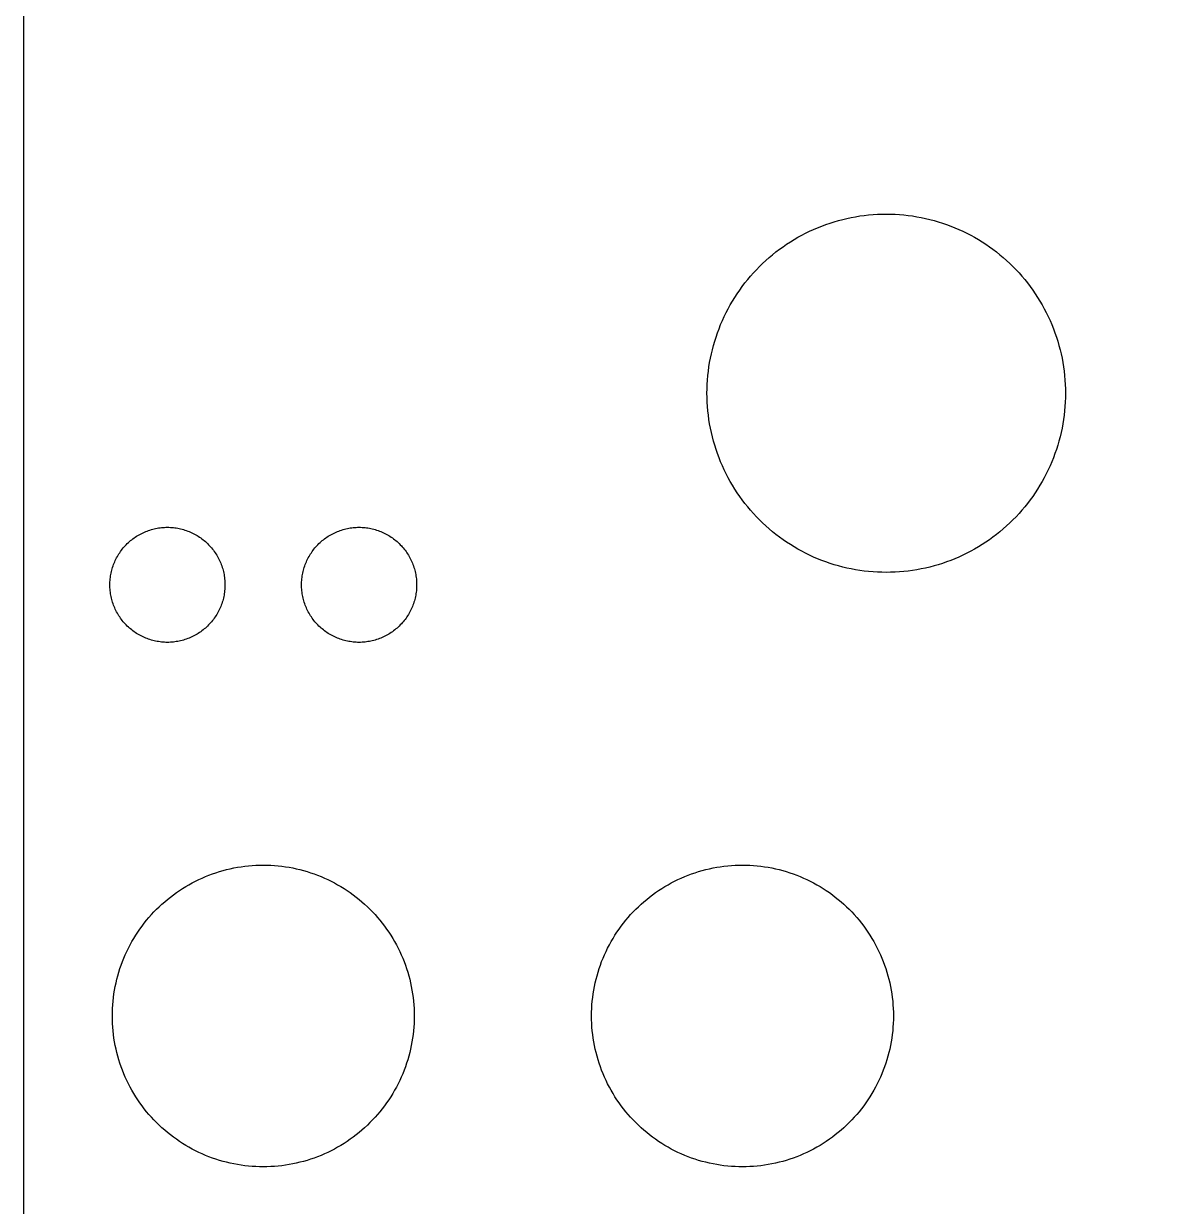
# Model space of a CAD drawing. Extents: x 50 to 110, y 44 to 173.
# Drawn here: x 49.78 to 80.09, y 103.41 to 134.77 of the extents above; entities that cross this region are included whole.
import ezdxf

# ---------------------------------------------------------------- set-up
doc = ezdxf.new("R2010")
doc.units = 0

msp = doc.modelspace()

# ---------------------------------------------------------------- linework, layer by layer
at = {"color": 34, "true_color": 0x008000}
for points in [[(49.784, 44.118022, 0), (110.403894, 44.118022, 0), (110.403894, 172.617892, 0), (49.784, 172.617892, 0), (49.784, 44.118022, 0)], [(67.893946, 124.968, 0), (67.89547, 125.084586, 0), (67.899788, 125.201172, 0), (67.9069, 125.317504, 0), (67.916806, 125.433582, 0), (67.92976, 125.549406, 0), (67.945254, 125.664976, 0), (67.963796, 125.780038, 0), (67.985132, 125.894592, 0), (68.009262, 126.008638, 0), (68.036186, 126.122176, 0), (68.065904, 126.234952, 0), (68.098416, 126.346966, 0), (68.133722, 126.457964, 0), (68.171568, 126.5682, 0), (68.212208, 126.67742, 0), (68.255642, 126.785878, 0), (68.301362, 126.892812, 0), (68.349876, 126.998984, 0), (68.401184, 127.103632, 0), (68.454778, 127.207264, 0), (68.511166, 127.309372, 0), (68.56984, 127.409956, 0), (68.6308, 127.50927, 0), (68.694554, 127.60706, 0), (68.76034, 127.703072, 0), (68.828666, 127.79756, 0), (68.899278, 127.89027, 0), (68.972176, 127.981456, 0), (69.047106, 128.07061, 0), (69.124322, 128.157986, 0), (69.203824, 128.24333, 0), (69.285104, 128.326896, 0), (69.36867, 128.408176, 0), (69.454014, 128.487678, 0), (69.54139, 128.564894, 0), (69.630544, 128.639824, 0), (69.72173, 128.712722, 0), (69.81444, 128.783334, 0), (69.908928, 128.85166, 0), (70.00494, 128.917446, 0), (70.10273, 128.9812, 0), (70.202044, 129.04216, 0), (70.302628, 129.100834, 0), (70.404736, 129.157222, 0), (70.508368, 129.210816, 0), (70.613016, 129.262124, 0), (70.719188, 129.310638, 0), (70.826122, 129.356358, 0), (70.93458, 129.399792, 0), (71.0438, 129.440432, 0), (71.154036, 129.478278, 0), (71.265034, 129.513584, 0), (71.377048, 129.546096, 0), (71.489824, 129.575814, 0), (71.603362, 129.602738, 0), (71.717408, 129.626868, 0), (71.831962, 129.648204, 0), (71.947024, 129.666746, 0), (72.062594, 129.68224, 0), (72.178418, 129.695194, 0), (72.294496, 129.7051, 0), (72.410828, 129.712212, 0), (72.527414, 129.71653, 0), (72.644, 129.718054, 0), (72.760586, 129.71653, 0), (72.877172, 129.712212, 0), (72.993504, 129.7051, 0), (73.109582, 129.695194, 0), (73.225406, 129.68224, 0), (73.340976, 129.666746, 0), (73.456038, 129.648204, 0), (73.570592, 129.626868, 0), (73.684638, 129.602738, 0), (73.798176, 129.575814, 0), (73.910952, 129.546096, 0), (74.022966, 129.513584, 0), (74.133964, 129.478278, 0), (74.2442, 129.440432, 0), (74.35342, 129.399792, 0), (74.461878, 129.356358, 0), (74.568812, 129.310638, 0), (74.674984, 129.262124, 0), (74.779632, 129.210816, 0), (74.883264, 129.157222, 0), (74.985372, 129.100834, 0), (75.085956, 129.04216, 0), (75.18527, 128.9812, 0), (75.28306, 128.917446, 0), (75.379072, 128.85166, 0), (75.47356, 128.783334, 0), (75.56627, 128.712722, 0), (75.657456, 128.639824, 0), (75.74661, 128.564894, 0), (75.833986, 128.487678, 0), (75.91933, 128.408176, 0), (76.002896, 128.326896, 0), (76.084176, 128.24333, 0), (76.163678, 128.157986, 0), (76.240894, 128.07061, 0), (76.315824, 127.981456, 0), (76.388722, 127.89027, 0), (76.459334, 127.79756, 0), (76.52766, 127.703072, 0), (76.593446, 127.60706, 0), (76.6572, 127.50927, 0), (76.71816, 127.409956, 0), (76.776834, 127.309372, 0), (76.833222, 127.207264, 0), (76.886816, 127.103632, 0), (76.938124, 126.998984, 0), (76.986638, 126.892812, 0), (77.032358, 126.785878, 0), (77.075792, 126.67742, 0), (77.116432, 126.5682, 0), (77.154278, 126.457964, 0), (77.189584, 126.346966, 0), (77.222096, 126.234952, 0), (77.251814, 126.122176, 0), (77.278738, 126.008638, 0), (77.302868, 125.894592, 0), (77.324204, 125.780038, 0), (77.342746, 125.664976, 0), (77.35824, 125.549406, 0), (77.371194, 125.433582, 0), (77.3811, 125.317504, 0), (77.388212, 125.201172, 0), (77.39253, 125.084586, 0), (77.394054, 124.968, 0), (77.39253, 124.851414, 0), (77.388212, 124.734828, 0), (77.3811, 124.618496, 0), (77.371194, 124.502418, 0), (77.35824, 124.386594, 0), (77.342746, 124.271024, 0), (77.324204, 124.155962, 0), (77.302868, 124.041408, 0), (77.278738, 123.927362, 0), (77.251814, 123.813824, 0), (77.222096, 123.701048, 0), (77.189584, 123.589034, 0), (77.154278, 123.478036, 0), (77.116432, 123.3678, 0), (77.075792, 123.25858, 0), (77.032358, 123.150122, 0), (76.986638, 123.043188, 0), (76.938124, 122.937016, 0), (76.886816, 122.832368, 0), (76.833222, 122.728736, 0), (76.776834, 122.626628, 0), (76.71816, 122.526044, 0), (76.6572, 122.42673, 0), (76.593446, 122.32894, 0), (76.52766, 122.232928, 0), (76.459334, 122.13844, 0), (76.388722, 122.04573, 0), (76.315824, 121.954544, 0), (76.240894, 121.86539, 0), (76.163678, 121.778014, 0), (76.084176, 121.69267, 0), (76.002896, 121.609104, 0), (75.91933, 121.527824, 0), (75.833986, 121.448322, 0), (75.74661, 121.371106, 0), (75.657456, 121.296176, 0), (75.56627, 121.223278, 0), (75.47356, 121.152666, 0), (75.379072, 121.08434, 0), (75.28306, 121.018554, 0), (75.18527, 120.9548, 0), (75.085956, 120.89384, 0), (74.985372, 120.835166, 0), (74.883264, 120.778778, 0), (74.779632, 120.725184, 0), (74.674984, 120.673876, 0), (74.568812, 120.625362, 0), (74.461878, 120.579642, 0), (74.35342, 120.536208, 0), (74.2442, 120.495568, 0), (74.133964, 120.457722, 0), (74.022966, 120.422416, 0), (73.910952, 120.389904, 0), (73.798176, 120.360186, 0), (73.684638, 120.333262, 0), (73.570592, 120.309132, 0), (73.456038, 120.287796, 0), (73.340976, 120.269254, 0), (73.225406, 120.25376, 0), (73.109582, 120.240806, 0), (72.993504, 120.2309, 0), (72.877172, 120.223788, 0), (72.760586, 120.21947, 0), (72.644, 120.217946, 0), (72.527414, 120.21947, 0), (72.410828, 120.223788, 0), (72.294496, 120.2309, 0), (72.178418, 120.240806, 0), (72.062594, 120.25376, 0), (71.947024, 120.269254, 0), (71.831962, 120.287796, 0), (71.717408, 120.309132, 0), (71.603362, 120.333262, 0), (71.489824, 120.360186, 0), (71.377048, 120.389904, 0), (71.265034, 120.422416, 0), (71.154036, 120.457722, 0), (71.0438, 120.495568, 0), (70.93458, 120.536208, 0), (70.826122, 120.579642, 0), (70.719188, 120.625362, 0), (70.613016, 120.673876, 0), (70.508368, 120.725184, 0), (70.404736, 120.778778, 0), (70.302628, 120.835166, 0), (70.202044, 120.89384, 0), (70.10273, 120.9548, 0), (70.00494, 121.018554, 0), (69.908928, 121.08434, 0), (69.81444, 121.152666, 0), (69.72173, 121.223278, 0), (69.630544, 121.296176, 0), (69.54139, 121.371106, 0), (69.454014, 121.448322, 0), (69.36867, 121.527824, 0), (69.285104, 121.609104, 0), (69.203824, 121.69267, 0), (69.124322, 121.778014, 0), (69.047106, 121.86539, 0), (68.972176, 121.954544, 0), (68.899278, 122.04573, 0), (68.828666, 122.13844, 0), (68.76034, 122.232928, 0), (68.694554, 122.32894, 0), (68.6308, 122.42673, 0), (68.56984, 122.526044, 0), (68.511166, 122.626628, 0), (68.454778, 122.728736, 0), (68.401184, 122.832368, 0), (68.349876, 122.937016, 0), (68.301362, 123.043188, 0), (68.255642, 123.150122, 0), (68.212208, 123.25858, 0), (68.171568, 123.3678, 0), (68.133722, 123.478036, 0), (68.098416, 123.589034, 0), (68.065904, 123.701048, 0), (68.036186, 123.813824, 0), (68.009262, 123.927362, 0), (67.985132, 124.041408, 0), (67.963796, 124.155962, 0), (67.945254, 124.271024, 0), (67.92976, 124.386594, 0), (67.916806, 124.502418, 0), (67.9069, 124.618496, 0), (67.899788, 124.734828, 0), (67.89547, 124.851414, 0), (67.893946, 124.968, 0)], [(52.068984, 119.888, 0), (52.069492, 119.92737, 0), (52.071016, 119.966486, 0), (52.073556, 120.005602, 0), (52.077112, 120.044718, 0), (52.081684, 120.083834, 0), (52.087272, 120.122696, 0), (52.093622, 120.161304, 0), (52.101242, 120.199912, 0), (52.109878, 120.238266, 0), (52.119276, 120.276366, 0), (52.12969, 120.314212, 0), (52.14112, 120.351804, 0), (52.153566, 120.389142, 0), (52.167028, 120.425972, 0), (52.181252, 120.462548, 0), (52.196492, 120.498616, 0), (52.212748, 120.53443, 0), (52.229766, 120.569736, 0), (52.2478, 120.604788, 0), (52.26685, 120.639078, 0), (52.286662, 120.673114, 0), (52.307236, 120.706388, 0), (52.328826, 120.739408, 0), (52.351178, 120.771666, 0), (52.374292, 120.803416, 0), (52.398168, 120.834404, 0), (52.42306, 120.864884, 0), (52.44846, 120.894856, 0), (52.474876, 120.923812, 0), (52.5018, 120.95226, 0), (52.52974, 120.9802, 0), (52.558188, 121.007124, 0), (52.587144, 121.03354, 0), (52.617116, 121.05894, 0), (52.647596, 121.083832, 0), (52.678584, 121.107708, 0), (52.710334, 121.130822, 0), (52.742592, 121.153174, 0), (52.775612, 121.174764, 0), (52.808886, 121.195338, 0), (52.842922, 121.21515, 0), (52.877212, 121.2342, 0), (52.912264, 121.252234, 0), (52.94757, 121.269252, 0), (52.983384, 121.285508, 0), (53.019452, 121.300748, 0), (53.056028, 121.314972, 0), (53.092858, 121.328434, 0), (53.130196, 121.34088, 0), (53.167788, 121.35231, 0), (53.205634, 121.362724, 0), (53.243734, 121.372122, 0), (53.282088, 121.380758, 0), (53.320696, 121.388378, 0), (53.359304, 121.394728, 0), (53.398166, 121.400316, 0), (53.437282, 121.404888, 0), (53.476398, 121.408444, 0), (53.515514, 121.410984, 0), (53.55463, 121.412508, 0), (53.594, 121.413016, 0), (53.63337, 121.412508, 0), (53.672486, 121.410984, 0), (53.711602, 121.408444, 0), (53.750718, 121.404888, 0), (53.789834, 121.400316, 0), (53.828696, 121.394728, 0), (53.867304, 121.388378, 0), (53.905912, 121.380758, 0), (53.944266, 121.372122, 0), (53.982366, 121.362724, 0), (54.020212, 121.35231, 0), (54.057804, 121.34088, 0), (54.095142, 121.328434, 0), (54.131972, 121.314972, 0), (54.168548, 121.300748, 0), (54.204616, 121.285508, 0), (54.24043, 121.269252, 0), (54.275736, 121.252234, 0), (54.310788, 121.2342, 0), (54.345078, 121.21515, 0), (54.379114, 121.195338, 0), (54.412388, 121.174764, 0), (54.445408, 121.153174, 0), (54.477666, 121.130822, 0), (54.509416, 121.107708, 0), (54.540404, 121.083832, 0), (54.570884, 121.05894, 0), (54.600856, 121.03354, 0), (54.629812, 121.007124, 0), (54.65826, 120.9802, 0), (54.6862, 120.95226, 0), (54.713124, 120.923812, 0), (54.73954, 120.894856, 0), (54.76494, 120.864884, 0), (54.789832, 120.834404, 0), (54.813708, 120.803416, 0), (54.836822, 120.771666, 0), (54.859174, 120.739408, 0), (54.880764, 120.706388, 0), (54.901338, 120.673114, 0), (54.92115, 120.639078, 0), (54.9402, 120.604788, 0), (54.958234, 120.569736, 0), (54.975252, 120.53443, 0), (54.991508, 120.498616, 0), (55.006748, 120.462548, 0), (55.020972, 120.425972, 0), (55.034434, 120.389142, 0), (55.04688, 120.351804, 0), (55.05831, 120.314212, 0), (55.068724, 120.276366, 0), (55.078122, 120.238266, 0), (55.086758, 120.199912, 0), (55.094378, 120.161304, 0), (55.100728, 120.122696, 0), (55.106316, 120.083834, 0), (55.110888, 120.044718, 0), (55.114444, 120.005602, 0), (55.116984, 119.966486, 0), (55.118508, 119.92737, 0), (55.119016, 119.888, 0), (55.118508, 119.84863, 0), (55.116984, 119.809514, 0), (55.114444, 119.770398, 0), (55.110888, 119.731282, 0), (55.106316, 119.692166, 0), (55.100728, 119.653304, 0), (55.094378, 119.614696, 0), (55.086758, 119.576088, 0), (55.078122, 119.537734, 0), (55.068724, 119.499634, 0), (55.05831, 119.461788, 0), (55.04688, 119.424196, 0), (55.034434, 119.386858, 0), (55.020972, 119.350028, 0), (55.006748, 119.313452, 0), (54.991508, 119.277384, 0), (54.975252, 119.24157, 0), (54.958234, 119.206264, 0), (54.9402, 119.171212, 0), (54.92115, 119.136922, 0), (54.901338, 119.102886, 0), (54.880764, 119.069612, 0), (54.859174, 119.036592, 0), (54.836822, 119.004334, 0), (54.813708, 118.972584, 0), (54.789832, 118.941596, 0), (54.76494, 118.911116, 0), (54.73954, 118.881144, 0), (54.713124, 118.852188, 0), (54.6862, 118.82374, 0), (54.65826, 118.7958, 0), (54.629812, 118.768876, 0), (54.600856, 118.74246, 0), (54.570884, 118.71706, 0), (54.540404, 118.692168, 0), (54.509416, 118.668292, 0), (54.477666, 118.645178, 0), (54.445408, 118.622826, 0), (54.412388, 118.601236, 0), (54.379114, 118.580662, 0), (54.345078, 118.56085, 0), (54.310788, 118.5418, 0), (54.275736, 118.523766, 0), (54.24043, 118.506748, 0), (54.204616, 118.490492, 0), (54.168548, 118.475252, 0), (54.131972, 118.461028, 0), (54.095142, 118.447566, 0), (54.057804, 118.43512, 0), (54.020212, 118.42369, 0), (53.982366, 118.413276, 0), (53.944266, 118.403878, 0), (53.905912, 118.395242, 0), (53.867304, 118.387622, 0), (53.828696, 118.381272, 0), (53.789834, 118.375684, 0), (53.750718, 118.371112, 0), (53.711602, 118.367556, 0), (53.672486, 118.365016, 0), (53.63337, 118.363492, 0), (53.594, 118.362984, 0), (53.55463, 118.363492, 0), (53.515514, 118.365016, 0), (53.476398, 118.367556, 0), (53.437282, 118.371112, 0), (53.398166, 118.375684, 0), (53.359304, 118.381272, 0), (53.320696, 118.387622, 0), (53.282088, 118.395242, 0), (53.243734, 118.403878, 0), (53.205634, 118.413276, 0), (53.167788, 118.42369, 0), (53.130196, 118.43512, 0), (53.092858, 118.447566, 0), (53.056028, 118.461028, 0), (53.019452, 118.475252, 0), (52.983384, 118.490492, 0), (52.94757, 118.506748, 0), (52.912264, 118.523766, 0), (52.877212, 118.5418, 0), (52.842922, 118.56085, 0), (52.808886, 118.580662, 0), (52.775612, 118.601236, 0), (52.742592, 118.622826, 0), (52.710334, 118.645178, 0), (52.678584, 118.668292, 0), (52.647596, 118.692168, 0), (52.617116, 118.71706, 0), (52.587144, 118.74246, 0), (52.558188, 118.768876, 0), (52.52974, 118.7958, 0), (52.5018, 118.82374, 0), (52.474876, 118.852188, 0), (52.44846, 118.881144, 0), (52.42306, 118.911116, 0), (52.398168, 118.941596, 0), (52.374292, 118.972584, 0), (52.351178, 119.004334, 0), (52.328826, 119.036592, 0), (52.307236, 119.069612, 0), (52.286662, 119.102886, 0), (52.26685, 119.136922, 0), (52.2478, 119.171212, 0), (52.229766, 119.206264, 0), (52.212748, 119.24157, 0), (52.196492, 119.277384, 0), (52.181252, 119.313452, 0), (52.167028, 119.350028, 0), (52.153566, 119.386858, 0), (52.14112, 119.424196, 0), (52.12969, 119.461788, 0), (52.119276, 119.499634, 0), (52.109878, 119.537734, 0), (52.101242, 119.576088, 0), (52.093622, 119.614696, 0), (52.087272, 119.653304, 0), (52.081684, 119.692166, 0), (52.077112, 119.731282, 0), (52.073556, 119.770398, 0), (52.071016, 119.809514, 0), (52.069492, 119.84863, 0), (52.068984, 119.888, 0)], [(57.148984, 119.888, 0), (57.149492, 119.92737, 0), (57.151016, 119.966486, 0), (57.153556, 120.005602, 0), (57.157112, 120.044718, 0), (57.161684, 120.083834, 0), (57.167272, 120.122696, 0), (57.173622, 120.161304, 0), (57.181242, 120.199912, 0), (57.189878, 120.238266, 0), (57.199276, 120.276366, 0), (57.20969, 120.314212, 0), (57.22112, 120.351804, 0), (57.233566, 120.389142, 0), (57.247028, 120.425972, 0), (57.261252, 120.462548, 0), (57.276492, 120.498616, 0), (57.292748, 120.53443, 0), (57.309766, 120.569736, 0), (57.3278, 120.604788, 0), (57.34685, 120.639078, 0), (57.366662, 120.673114, 0), (57.387236, 120.706388, 0), (57.408826, 120.739408, 0), (57.431178, 120.771666, 0), (57.454292, 120.803416, 0), (57.478168, 120.834404, 0), (57.50306, 120.864884, 0), (57.52846, 120.894856, 0), (57.554876, 120.923812, 0), (57.5818, 120.95226, 0), (57.60974, 120.9802, 0), (57.638188, 121.007124, 0), (57.667144, 121.03354, 0), (57.697116, 121.05894, 0), (57.727596, 121.083832, 0), (57.758584, 121.107708, 0), (57.790334, 121.130822, 0), (57.822592, 121.153174, 0), (57.855612, 121.174764, 0), (57.888886, 121.195338, 0), (57.922922, 121.21515, 0), (57.957212, 121.2342, 0), (57.992264, 121.252234, 0), (58.02757, 121.269252, 0), (58.063384, 121.285508, 0), (58.099452, 121.300748, 0), (58.136028, 121.314972, 0), (58.172858, 121.328434, 0), (58.210196, 121.34088, 0), (58.247788, 121.35231, 0), (58.285634, 121.362724, 0), (58.323734, 121.372122, 0), (58.362088, 121.380758, 0), (58.400696, 121.388378, 0), (58.439304, 121.394728, 0), (58.478166, 121.400316, 0), (58.517282, 121.404888, 0), (58.556398, 121.408444, 0), (58.595514, 121.410984, 0), (58.63463, 121.412508, 0), (58.674, 121.413016, 0), (58.71337, 121.412508, 0), (58.752486, 121.410984, 0), (58.791602, 121.408444, 0), (58.830718, 121.404888, 0), (58.869834, 121.400316, 0), (58.908696, 121.394728, 0), (58.947304, 121.388378, 0), (58.985912, 121.380758, 0), (59.024266, 121.372122, 0), (59.062366, 121.362724, 0), (59.100212, 121.35231, 0), (59.137804, 121.34088, 0), (59.175142, 121.328434, 0), (59.211972, 121.314972, 0), (59.248548, 121.300748, 0), (59.284616, 121.285508, 0), (59.32043, 121.269252, 0), (59.355736, 121.252234, 0), (59.390788, 121.2342, 0), (59.425078, 121.21515, 0), (59.459114, 121.195338, 0), (59.492388, 121.174764, 0), (59.525408, 121.153174, 0), (59.557666, 121.130822, 0), (59.589416, 121.107708, 0), (59.620404, 121.083832, 0), (59.650884, 121.05894, 0), (59.680856, 121.03354, 0), (59.709812, 121.007124, 0), (59.73826, 120.9802, 0), (59.7662, 120.95226, 0), (59.793124, 120.923812, 0), (59.81954, 120.894856, 0), (59.84494, 120.864884, 0), (59.869832, 120.834404, 0), (59.893708, 120.803416, 0), (59.916822, 120.771666, 0), (59.939174, 120.739408, 0), (59.960764, 120.706388, 0), (59.981338, 120.673114, 0), (60.00115, 120.639078, 0), (60.0202, 120.604788, 0), (60.038234, 120.569736, 0), (60.055252, 120.53443, 0), (60.071508, 120.498616, 0), (60.086748, 120.462548, 0), (60.100972, 120.425972, 0), (60.114434, 120.389142, 0), (60.12688, 120.351804, 0), (60.13831, 120.314212, 0), (60.148724, 120.276366, 0), (60.158122, 120.238266, 0), (60.166758, 120.199912, 0), (60.174378, 120.161304, 0), (60.180728, 120.122696, 0), (60.186316, 120.083834, 0), (60.190888, 120.044718, 0), (60.194444, 120.005602, 0), (60.196984, 119.966486, 0), (60.198508, 119.92737, 0), (60.199016, 119.888, 0), (60.198508, 119.84863, 0), (60.196984, 119.809514, 0), (60.194444, 119.770398, 0), (60.190888, 119.731282, 0), (60.186316, 119.692166, 0), (60.180728, 119.653304, 0), (60.174378, 119.614696, 0), (60.166758, 119.576088, 0), (60.158122, 119.537734, 0), (60.148724, 119.499634, 0), (60.13831, 119.461788, 0), (60.12688, 119.424196, 0), (60.114434, 119.386858, 0), (60.100972, 119.350028, 0), (60.086748, 119.313452, 0), (60.071508, 119.277384, 0), (60.055252, 119.24157, 0), (60.038234, 119.206264, 0), (60.0202, 119.171212, 0), (60.00115, 119.136922, 0), (59.981338, 119.102886, 0), (59.960764, 119.069612, 0), (59.939174, 119.036592, 0), (59.916822, 119.004334, 0), (59.893708, 118.972584, 0), (59.869832, 118.941596, 0), (59.84494, 118.911116, 0), (59.81954, 118.881144, 0), (59.793124, 118.852188, 0), (59.7662, 118.82374, 0), (59.73826, 118.7958, 0), (59.709812, 118.768876, 0), (59.680856, 118.74246, 0), (59.650884, 118.71706, 0), (59.620404, 118.692168, 0), (59.589416, 118.668292, 0), (59.557666, 118.645178, 0), (59.525408, 118.622826, 0), (59.492388, 118.601236, 0), (59.459114, 118.580662, 0), (59.425078, 118.56085, 0), (59.390788, 118.5418, 0), (59.355736, 118.523766, 0), (59.32043, 118.506748, 0), (59.284616, 118.490492, 0), (59.248548, 118.475252, 0), (59.211972, 118.461028, 0), (59.175142, 118.447566, 0), (59.137804, 118.43512, 0), (59.100212, 118.42369, 0), (59.062366, 118.413276, 0), (59.024266, 118.403878, 0), (58.985912, 118.395242, 0), (58.947304, 118.387622, 0), (58.908696, 118.381272, 0), (58.869834, 118.375684, 0), (58.830718, 118.371112, 0), (58.791602, 118.367556, 0), (58.752486, 118.365016, 0), (58.71337, 118.363492, 0), (58.674, 118.362984, 0), (58.63463, 118.363492, 0), (58.595514, 118.365016, 0), (58.556398, 118.367556, 0), (58.517282, 118.371112, 0), (58.478166, 118.375684, 0), (58.439304, 118.381272, 0), (58.400696, 118.387622, 0), (58.362088, 118.395242, 0), (58.323734, 118.403878, 0), (58.285634, 118.413276, 0), (58.247788, 118.42369, 0), (58.210196, 118.43512, 0), (58.172858, 118.447566, 0), (58.136028, 118.461028, 0), (58.099452, 118.475252, 0), (58.063384, 118.490492, 0), (58.02757, 118.506748, 0), (57.992264, 118.523766, 0), (57.957212, 118.5418, 0), (57.922922, 118.56085, 0), (57.888886, 118.580662, 0), (57.855612, 118.601236, 0), (57.822592, 118.622826, 0), (57.790334, 118.645178, 0), (57.758584, 118.668292, 0), (57.727596, 118.692168, 0), (57.697116, 118.71706, 0), (57.667144, 118.74246, 0), (57.638188, 118.768876, 0), (57.60974, 118.7958, 0), (57.5818, 118.82374, 0), (57.554876, 118.852188, 0), (57.52846, 118.881144, 0), (57.50306, 118.911116, 0), (57.478168, 118.941596, 0), (57.454292, 118.972584, 0), (57.431178, 119.004334, 0), (57.408826, 119.036592, 0), (57.387236, 119.069612, 0), (57.366662, 119.102886, 0), (57.34685, 119.136922, 0), (57.3278, 119.171212, 0), (57.309766, 119.206264, 0), (57.292748, 119.24157, 0), (57.276492, 119.277384, 0), (57.261252, 119.313452, 0), (57.247028, 119.350028, 0), (57.233566, 119.386858, 0), (57.22112, 119.424196, 0), (57.20969, 119.461788, 0), (57.199276, 119.499634, 0), (57.189878, 119.537734, 0), (57.181242, 119.576088, 0), (57.173622, 119.614696, 0), (57.167272, 119.653304, 0), (57.161684, 119.692166, 0), (57.157112, 119.731282, 0), (57.153556, 119.770398, 0), (57.151016, 119.809514, 0), (57.149492, 119.84863, 0), (57.148984, 119.888, 0)], [(52.134008, 108.458, 0), (52.135278, 108.556044, 0), (52.138834, 108.654342, 0), (52.14493, 108.752132, 0), (52.153312, 108.850176, 0), (52.16398, 108.947712, 0), (52.177188, 109.044994, 0), (52.192936, 109.141768, 0), (52.21097, 109.238288, 0), (52.23129, 109.3343, 0), (52.253896, 109.429804, 0), (52.278788, 109.5248, 0), (52.30622, 109.619034, 0), (52.335938, 109.71276, 0), (52.367942, 109.80547, 0), (52.401978, 109.897672, 0), (52.438554, 109.988604, 0), (52.477162, 110.079028, 0), (52.518056, 110.168182, 0), (52.561236, 110.25632, 0), (52.606448, 110.343696, 0), (52.653692, 110.429548, 0), (52.702968, 110.514384, 0), (52.75453, 110.59795, 0), (52.808124, 110.680246, 0), (52.86375, 110.761272, 0), (52.921154, 110.840774, 0), (52.98059, 110.919006, 0), (53.042058, 110.99546, 0), (53.10505, 111.070644, 0), (53.170328, 111.144304, 0), (53.23713, 111.216186, 0), (53.305456, 111.286544, 0), (53.375814, 111.35487, 0), (53.447696, 111.421672, 0), (53.521356, 111.48695, 0), (53.59654, 111.549942, 0), (53.672994, 111.61141, 0), (53.751226, 111.670846, 0), (53.830728, 111.72825, 0), (53.911754, 111.783876, 0), (53.99405, 111.83747, 0), (54.077616, 111.889032, 0), (54.162452, 111.938308, 0), (54.248304, 111.985552, 0), (54.33568, 112.030764, 0), (54.423818, 112.073944, 0), (54.512972, 112.114838, 0), (54.603396, 112.153446, 0), (54.694328, 112.190022, 0), (54.78653, 112.224058, 0), (54.87924, 112.256062, 0), (54.972966, 112.28578, 0), (55.0672, 112.313212, 0), (55.162196, 112.338104, 0), (55.2577, 112.36071, 0), (55.353712, 112.38103, 0), (55.450232, 112.399064, 0), (55.547006, 112.414812, 0), (55.644288, 112.42802, 0), (55.741824, 112.438688, 0), (55.839868, 112.44707, 0), (55.937658, 112.453166, 0), (56.035956, 112.456722, 0), (56.134, 112.457992, 0), (56.232044, 112.456722, 0), (56.330342, 112.453166, 0), (56.428132, 112.44707, 0), (56.526176, 112.438688, 0), (56.623712, 112.42802, 0), (56.720994, 112.414812, 0), (56.817768, 112.399064, 0), (56.914288, 112.38103, 0), (57.0103, 112.36071, 0), (57.105804, 112.338104, 0), (57.2008, 112.313212, 0), (57.295034, 112.28578, 0), (57.38876, 112.256062, 0), (57.48147, 112.224058, 0), (57.573672, 112.190022, 0), (57.664604, 112.153446, 0), (57.755028, 112.114838, 0), (57.844182, 112.073944, 0), (57.93232, 112.030764, 0), (58.019696, 111.985552, 0), (58.105548, 111.938308, 0), (58.190384, 111.889032, 0), (58.27395, 111.83747, 0), (58.356246, 111.783876, 0), (58.437272, 111.72825, 0), (58.516774, 111.670846, 0), (58.595006, 111.61141, 0), (58.67146, 111.549942, 0), (58.746644, 111.48695, 0), (58.820304, 111.421672, 0), (58.892186, 111.35487, 0), (58.962544, 111.286544, 0), (59.03087, 111.216186, 0), (59.097672, 111.144304, 0), (59.16295, 111.070644, 0), (59.225942, 110.99546, 0), (59.28741, 110.919006, 0), (59.346846, 110.840774, 0), (59.40425, 110.761272, 0), (59.459876, 110.680246, 0), (59.51347, 110.59795, 0), (59.565032, 110.514384, 0), (59.614308, 110.429548, 0), (59.661552, 110.343696, 0), (59.706764, 110.25632, 0), (59.749944, 110.168182, 0), (59.790838, 110.079028, 0), (59.829446, 109.988604, 0), (59.866022, 109.897672, 0), (59.900058, 109.80547, 0), (59.932062, 109.71276, 0), (59.96178, 109.619034, 0), (59.989212, 109.5248, 0), (60.014104, 109.429804, 0), (60.03671, 109.3343, 0), (60.05703, 109.238288, 0), (60.075064, 109.141768, 0), (60.090812, 109.044994, 0), (60.10402, 108.947712, 0), (60.114688, 108.850176, 0), (60.12307, 108.752132, 0), (60.129166, 108.654342, 0), (60.132722, 108.556044, 0), (60.133992, 108.458, 0), (60.132722, 108.359956, 0), (60.129166, 108.261658, 0), (60.12307, 108.163868, 0), (60.114688, 108.065824, 0), (60.10402, 107.968288, 0), (60.090812, 107.871006, 0), (60.075064, 107.774232, 0), (60.05703, 107.677712, 0), (60.03671, 107.5817, 0), (60.014104, 107.486196, 0), (59.989212, 107.3912, 0), (59.96178, 107.296966, 0), (59.932062, 107.20324, 0), (59.900058, 107.11053, 0), (59.866022, 107.018328, 0), (59.829446, 106.927396, 0), (59.790838, 106.836972, 0), (59.749944, 106.747818, 0), (59.706764, 106.65968, 0), (59.661552, 106.572304, 0), (59.614308, 106.486452, 0), (59.565032, 106.401616, 0), (59.51347, 106.31805, 0), (59.459876, 106.235754, 0), (59.40425, 106.154728, 0), (59.346846, 106.075226, 0), (59.28741, 105.996994, 0), (59.225942, 105.92054, 0), (59.16295, 105.845356, 0), (59.097672, 105.771696, 0), (59.03087, 105.699814, 0), (58.962544, 105.629456, 0), (58.892186, 105.56113, 0), (58.820304, 105.494328, 0), (58.746644, 105.42905, 0), (58.67146, 105.366058, 0), (58.595006, 105.30459, 0), (58.516774, 105.245154, 0), (58.437272, 105.18775, 0), (58.356246, 105.132124, 0), (58.27395, 105.07853, 0), (58.190384, 105.026968, 0), (58.105548, 104.977692, 0), (58.019696, 104.930448, 0), (57.93232, 104.885236, 0), (57.844182, 104.842056, 0), (57.755028, 104.801162, 0), (57.664604, 104.762554, 0), (57.573672, 104.725978, 0), (57.48147, 104.691942, 0), (57.38876, 104.659938, 0), (57.295034, 104.63022, 0), (57.2008, 104.602788, 0), (57.105804, 104.577896, 0), (57.0103, 104.55529, 0), (56.914288, 104.53497, 0), (56.817768, 104.516936, 0), (56.720994, 104.501188, 0), (56.623712, 104.48798, 0), (56.526176, 104.477312, 0), (56.428132, 104.46893, 0), (56.330342, 104.462834, 0), (56.232044, 104.459278, 0), (56.134, 104.458008, 0), (56.035956, 104.459278, 0), (55.937658, 104.462834, 0), (55.839868, 104.46893, 0), (55.741824, 104.477312, 0), (55.644288, 104.48798, 0), (55.547006, 104.501188, 0), (55.450232, 104.516936, 0), (55.353712, 104.53497, 0), (55.2577, 104.55529, 0), (55.162196, 104.577896, 0), (55.0672, 104.602788, 0), (54.972966, 104.63022, 0), (54.87924, 104.659938, 0), (54.78653, 104.691942, 0), (54.694328, 104.725978, 0), (54.603396, 104.762554, 0), (54.512972, 104.801162, 0), (54.423818, 104.842056, 0), (54.33568, 104.885236, 0), (54.248304, 104.930448, 0), (54.162452, 104.977692, 0), (54.077616, 105.026968, 0), (53.99405, 105.07853, 0), (53.911754, 105.132124, 0), (53.830728, 105.18775, 0), (53.751226, 105.245154, 0), (53.672994, 105.30459, 0), (53.59654, 105.366058, 0), (53.521356, 105.42905, 0), (53.447696, 105.494328, 0), (53.375814, 105.56113, 0), (53.305456, 105.629456, 0), (53.23713, 105.699814, 0), (53.170328, 105.771696, 0), (53.10505, 105.845356, 0), (53.042058, 105.92054, 0), (52.98059, 105.996994, 0), (52.921154, 106.075226, 0), (52.86375, 106.154728, 0), (52.808124, 106.235754, 0), (52.75453, 106.31805, 0), (52.702968, 106.401616, 0), (52.653692, 106.486452, 0), (52.606448, 106.572304, 0), (52.561236, 106.65968, 0), (52.518056, 106.747818, 0), (52.477162, 106.836972, 0), (52.438554, 106.927396, 0), (52.401978, 107.018328, 0), (52.367942, 107.11053, 0), (52.335938, 107.20324, 0), (52.30622, 107.296966, 0), (52.278788, 107.3912, 0), (52.253896, 107.486196, 0), (52.23129, 107.5817, 0), (52.21097, 107.677712, 0), (52.192936, 107.774232, 0), (52.177188, 107.871006, 0), (52.16398, 107.968288, 0), (52.153312, 108.065824, 0), (52.14493, 108.163868, 0), (52.138834, 108.261658, 0), (52.135278, 108.359956, 0), (52.134008, 108.458, 0)], [(64.834008, 108.458, 0), (64.835278, 108.556044, 0), (64.838834, 108.654342, 0), (64.84493, 108.752132, 0), (64.853312, 108.850176, 0), (64.86398, 108.947712, 0), (64.877188, 109.044994, 0), (64.892936, 109.141768, 0), (64.91097, 109.238288, 0), (64.93129, 109.3343, 0), (64.953896, 109.429804, 0), (64.978788, 109.5248, 0), (65.00622, 109.619034, 0), (65.035938, 109.71276, 0), (65.067942, 109.80547, 0), (65.101978, 109.897672, 0), (65.138554, 109.988604, 0), (65.177162, 110.079028, 0), (65.218056, 110.168182, 0), (65.261236, 110.25632, 0), (65.306448, 110.343696, 0), (65.353692, 110.429548, 0), (65.402968, 110.514384, 0), (65.45453, 110.59795, 0), (65.508124, 110.680246, 0), (65.56375, 110.761272, 0), (65.621154, 110.840774, 0), (65.68059, 110.919006, 0), (65.742058, 110.99546, 0), (65.80505, 111.070644, 0), (65.870328, 111.144304, 0), (65.93713, 111.216186, 0), (66.005456, 111.286544, 0), (66.075814, 111.35487, 0), (66.147696, 111.421672, 0), (66.221356, 111.48695, 0), (66.29654, 111.549942, 0), (66.372994, 111.61141, 0), (66.451226, 111.670846, 0), (66.530728, 111.72825, 0), (66.611754, 111.783876, 0), (66.69405, 111.83747, 0), (66.777616, 111.889032, 0), (66.862452, 111.938308, 0), (66.948304, 111.985552, 0), (67.03568, 112.030764, 0), (67.123818, 112.073944, 0), (67.212972, 112.114838, 0), (67.303396, 112.153446, 0), (67.394328, 112.190022, 0), (67.48653, 112.224058, 0), (67.57924, 112.256062, 0), (67.672966, 112.28578, 0), (67.7672, 112.313212, 0), (67.862196, 112.338104, 0), (67.9577, 112.36071, 0), (68.053712, 112.38103, 0), (68.150232, 112.399064, 0), (68.247006, 112.414812, 0), (68.344288, 112.42802, 0), (68.441824, 112.438688, 0), (68.539868, 112.44707, 0), (68.637658, 112.453166, 0), (68.735956, 112.456722, 0), (68.834, 112.457992, 0), (68.932044, 112.456722, 0), (69.030342, 112.453166, 0), (69.128132, 112.44707, 0), (69.226176, 112.438688, 0), (69.323712, 112.42802, 0), (69.420994, 112.414812, 0), (69.517768, 112.399064, 0), (69.614288, 112.38103, 0), (69.7103, 112.36071, 0), (69.805804, 112.338104, 0), (69.9008, 112.313212, 0), (69.995034, 112.28578, 0), (70.08876, 112.256062, 0), (70.18147, 112.224058, 0), (70.273672, 112.190022, 0), (70.364604, 112.153446, 0), (70.455028, 112.114838, 0), (70.544182, 112.073944, 0), (70.63232, 112.030764, 0), (70.719696, 111.985552, 0), (70.805548, 111.938308, 0), (70.890384, 111.889032, 0), (70.97395, 111.83747, 0), (71.056246, 111.783876, 0), (71.137272, 111.72825, 0), (71.216774, 111.670846, 0), (71.295006, 111.61141, 0), (71.37146, 111.549942, 0), (71.446644, 111.48695, 0), (71.520304, 111.421672, 0), (71.592186, 111.35487, 0), (71.662544, 111.286544, 0), (71.73087, 111.216186, 0), (71.797672, 111.144304, 0), (71.86295, 111.070644, 0), (71.925942, 110.99546, 0), (71.98741, 110.919006, 0), (72.046846, 110.840774, 0), (72.10425, 110.761272, 0), (72.159876, 110.680246, 0), (72.21347, 110.59795, 0), (72.265032, 110.514384, 0), (72.314308, 110.429548, 0), (72.361552, 110.343696, 0), (72.406764, 110.25632, 0), (72.449944, 110.168182, 0), (72.490838, 110.079028, 0), (72.529446, 109.988604, 0), (72.566022, 109.897672, 0), (72.600058, 109.80547, 0), (72.632062, 109.71276, 0), (72.66178, 109.619034, 0), (72.689212, 109.5248, 0), (72.714104, 109.429804, 0), (72.73671, 109.3343, 0), (72.75703, 109.238288, 0), (72.775064, 109.141768, 0), (72.790812, 109.044994, 0), (72.80402, 108.947712, 0), (72.814688, 108.850176, 0), (72.82307, 108.752132, 0), (72.829166, 108.654342, 0), (72.832722, 108.556044, 0), (72.833992, 108.458, 0), (72.832722, 108.359956, 0), (72.829166, 108.261658, 0), (72.82307, 108.163868, 0), (72.814688, 108.065824, 0), (72.80402, 107.968288, 0), (72.790812, 107.871006, 0), (72.775064, 107.774232, 0), (72.75703, 107.677712, 0), (72.73671, 107.5817, 0), (72.714104, 107.486196, 0), (72.689212, 107.3912, 0), (72.66178, 107.296966, 0), (72.632062, 107.20324, 0), (72.600058, 107.11053, 0), (72.566022, 107.018328, 0), (72.529446, 106.927396, 0), (72.490838, 106.836972, 0), (72.449944, 106.747818, 0), (72.406764, 106.65968, 0), (72.361552, 106.572304, 0), (72.314308, 106.486452, 0), (72.265032, 106.401616, 0), (72.21347, 106.31805, 0), (72.159876, 106.235754, 0), (72.10425, 106.154728, 0), (72.046846, 106.075226, 0), (71.98741, 105.996994, 0), (71.925942, 105.92054, 0), (71.86295, 105.845356, 0), (71.797672, 105.771696, 0), (71.73087, 105.699814, 0), (71.662544, 105.629456, 0), (71.592186, 105.56113, 0), (71.520304, 105.494328, 0), (71.446644, 105.42905, 0), (71.37146, 105.366058, 0), (71.295006, 105.30459, 0), (71.216774, 105.245154, 0), (71.137272, 105.18775, 0), (71.056246, 105.132124, 0), (70.97395, 105.07853, 0), (70.890384, 105.026968, 0), (70.805548, 104.977692, 0), (70.719696, 104.930448, 0), (70.63232, 104.885236, 0), (70.544182, 104.842056, 0), (70.455028, 104.801162, 0), (70.364604, 104.762554, 0), (70.273672, 104.725978, 0), (70.18147, 104.691942, 0), (70.08876, 104.659938, 0), (69.995034, 104.63022, 0), (69.9008, 104.602788, 0), (69.805804, 104.577896, 0), (69.7103, 104.55529, 0), (69.614288, 104.53497, 0), (69.517768, 104.516936, 0), (69.420994, 104.501188, 0), (69.323712, 104.48798, 0), (69.226176, 104.477312, 0), (69.128132, 104.46893, 0), (69.030342, 104.462834, 0), (68.932044, 104.459278, 0), (68.834, 104.458008, 0), (68.735956, 104.459278, 0), (68.637658, 104.462834, 0), (68.539868, 104.46893, 0), (68.441824, 104.477312, 0), (68.344288, 104.48798, 0), (68.247006, 104.501188, 0), (68.150232, 104.516936, 0), (68.053712, 104.53497, 0), (67.9577, 104.55529, 0), (67.862196, 104.577896, 0), (67.7672, 104.602788, 0), (67.672966, 104.63022, 0), (67.57924, 104.659938, 0), (67.48653, 104.691942, 0), (67.394328, 104.725978, 0), (67.303396, 104.762554, 0), (67.212972, 104.801162, 0), (67.123818, 104.842056, 0), (67.03568, 104.885236, 0), (66.948304, 104.930448, 0), (66.862452, 104.977692, 0), (66.777616, 105.026968, 0), (66.69405, 105.07853, 0), (66.611754, 105.132124, 0), (66.530728, 105.18775, 0), (66.451226, 105.245154, 0), (66.372994, 105.30459, 0), (66.29654, 105.366058, 0), (66.221356, 105.42905, 0), (66.147696, 105.494328, 0), (66.075814, 105.56113, 0), (66.005456, 105.629456, 0), (65.93713, 105.699814, 0), (65.870328, 105.771696, 0), (65.80505, 105.845356, 0), (65.742058, 105.92054, 0), (65.68059, 105.996994, 0), (65.621154, 106.075226, 0), (65.56375, 106.154728, 0), (65.508124, 106.235754, 0), (65.45453, 106.31805, 0), (65.402968, 106.401616, 0), (65.353692, 106.486452, 0), (65.306448, 106.572304, 0), (65.261236, 106.65968, 0), (65.218056, 106.747818, 0), (65.177162, 106.836972, 0), (65.138554, 106.927396, 0), (65.101978, 107.018328, 0), (65.067942, 107.11053, 0), (65.035938, 107.20324, 0), (65.00622, 107.296966, 0), (64.978788, 107.3912, 0), (64.953896, 107.486196, 0), (64.93129, 107.5817, 0), (64.91097, 107.677712, 0), (64.892936, 107.774232, 0), (64.877188, 107.871006, 0), (64.86398, 107.968288, 0), (64.853312, 108.065824, 0), (64.84493, 108.163868, 0), (64.838834, 108.261658, 0), (64.835278, 108.359956, 0), (64.834008, 108.458, 0)]]:
    msp.add_polyline3d(points, close=True, dxfattribs=at)

doc.saveas('drawing.dxf')
